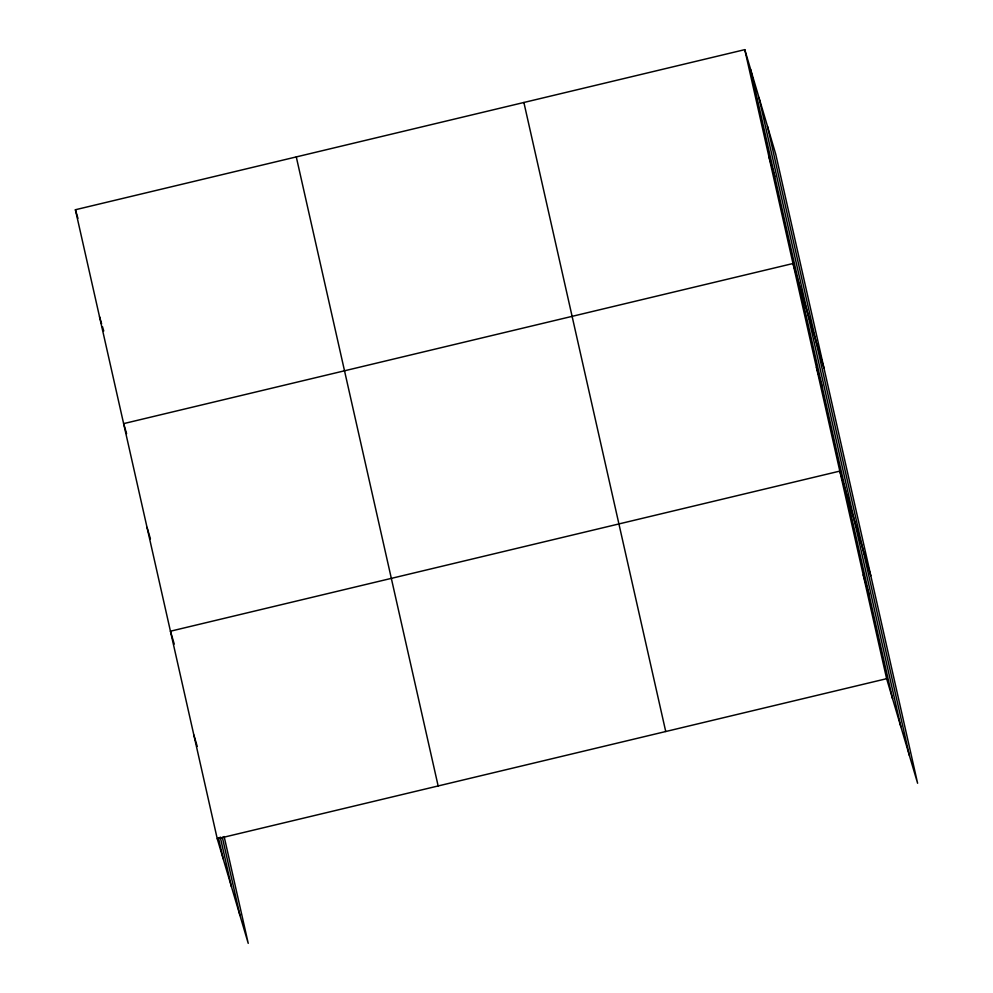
<?xml version="1.0" encoding="UTF-8"?>
<svg xmlns="http://www.w3.org/2000/svg" width="993" height="993" viewBox="0 0 993 993"><rect width="100%" height="100%" fill="white"/><g stroke="black" fill="none" stroke-linecap="round" stroke-linejoin="round"><path stroke-width="1.49" d="M224.145 836.553L248.225 943.35L217.256 838.787L75.394 209.746L744.775 49.65L775.744 154.213L917.606 783.254L886.637 678.691L744.775 49.65M217.256 838.787L886.637 678.691M768.892 156.584L774.813 176.593M823.979 368.08L793.01 263.517L123.628 423.626L126.595 433.631M816.407 367.311L822.341 387.32M870.787 575.667L839.817 471.104L170.436 631.213L174.247 644.06M863.227 574.897L869.148 594.894M75.394 209.746L77.938 218.323M99.511 316.693L101.621 323.83M102.478 326.685L103.744 330.979M147.038 527.42L150.415 538.839M193.846 734.994L197.235 746.426M767.477 126.31L909.34 755.338M758.962 97.55L900.825 726.591M750.696 69.647L892.558 698.687M523.882 102.478L665.732 731.518M296.286 156.919L438.149 785.96M222.32 837.223L239.958 915.447M220.247 837.062L231.443 886.699M218.423 837.732L223.177 858.796"/></g></svg>
